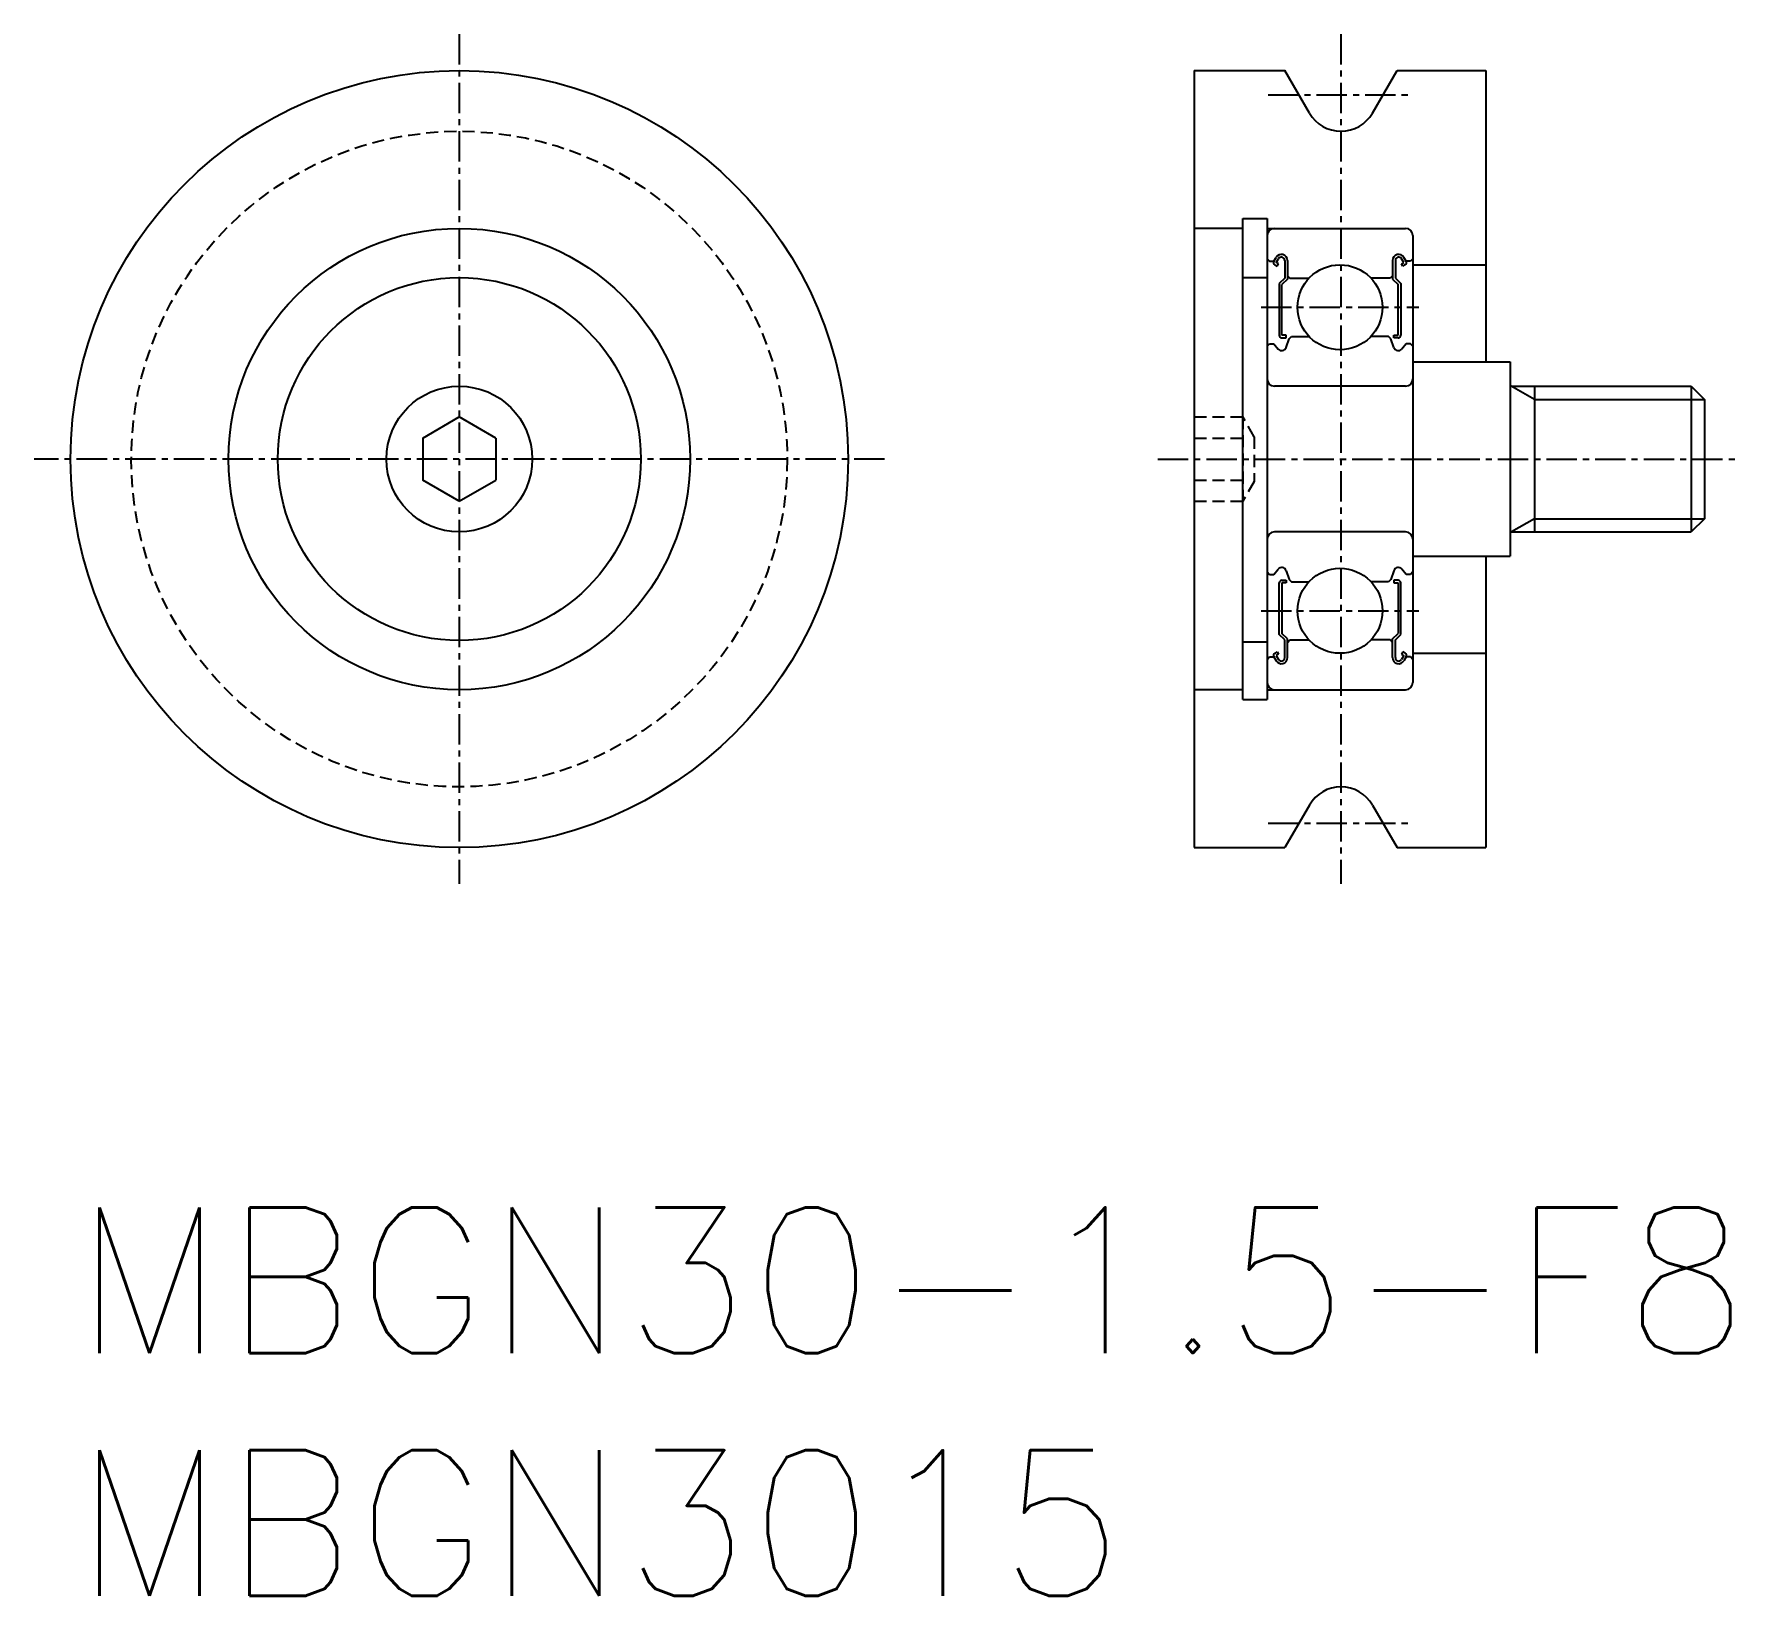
# Model space of a CAD drawing. Extents: x 0.8 to 71.1, y -3.8 to 60.6.
import ezdxf

# ---------------------------------------------------------------- set-up
doc = ezdxf.new("R2010")
doc.units = 0
doc.linetypes.add('CENTER', pattern=[2, 1.25, -0.25, 0.25, -0.25])
doc.linetypes.add('DASHED', pattern=[0.75, 0.5, -0.25])
doc.layers.get('0').update_dxf_attribs({"linetype": 'CONTINUOUS'})
doc.layers.add('CENTER', color=1, linetype='CENTER')
doc.styles.get("Standard").update_dxf_attribs({"font": 'txt.shx', "bigfont": 'bigfont.shx'})

msp = doc.modelspace()

# ---------------------------------------------------------------- linework, layer by layer
at = {"color": 7, "linetype": 'CONTINUOUS'}
for p, q in [((48.589, 59.067), (48.589, 27.067)), ((48.589, 59.067), (52.318, 59.067)), ((53.328, 57.317), (52.318, 59.067)), ((55.926, 57.317), (56.937, 59.067)), ((56.937, 59.067), (60.589, 59.067)), ((60.589, 59.067), (60.589, 47.067)), ((50.589, 52.967), (51.589, 52.967)), ((50.589, 33.167), (50.589, 52.967)), ((51.589, 52.967), (51.589, 33.167)), ((50.589, 52.567), (48.589, 52.567)), ((51.589, 52.567), (57.289, 52.567)), ((57.589, 52.267), (57.589, 33.867)), ((51.589, 51.317), (51.689, 51.217)), ((51.867, 51.217), (51.958, 51.37)), ((51.963, 51.162), (52.054, 51.315)), ((57.215, 51.162), (57.125, 51.315)), ((57.312, 51.217), (57.221, 51.37)), ((57.589, 51.317), (57.489, 51.217)), ((51.689, 51.217), (51.867, 51.217)), ((51.908, 51.065), (52.004, 51.01)), ((52.06, 51.106), (51.963, 51.162)), ((52.004, 51.01), (52.06, 51.106)), ((52.312, 51.246), (52.312, 50.517)), ((52.423, 51.246), (52.423, 50.471)), ((52.423, 50.617), (52.523, 50.517)), ((56.756, 50.617), (56.656, 50.517)), ((56.756, 51.246), (56.756, 50.471)), ((56.867, 51.246), (56.867, 50.517)), ((57.119, 51.106), (57.215, 51.162)), ((57.175, 51.01), (57.119, 51.106)), ((57.271, 51.065), (57.175, 51.01)), ((57.489, 51.217), (57.312, 51.217)), ((57.589, 51.067), (60.589, 51.067)), ((50.589, 50.538), (51.589, 50.538)), ((52.312, 50.517), (52.089, 50.295)), ((52.089, 50.295), (52.089, 48.168)), ((52.423, 50.471), (52.201, 50.249)), ((52.201, 48.168), (52.201, 50.249)), ((52.523, 50.517), (53.316, 50.517)), ((56.656, 50.517), (55.863, 50.517)), ((56.756, 50.471), (56.978, 50.249)), ((56.867, 50.517), (57.089, 50.295)), ((56.978, 48.168), (56.978, 50.249)), ((57.089, 50.295), (57.089, 48.168)), ((57.589, 49.967), (57.589, 49.967)), ((51.589, 47.717), (51.689, 47.817)), ((51.689, 47.817), (51.867, 47.817)), ((51.867, 47.817), (52.046, 47.598)), ((52.367, 48.168), (52.201, 48.168)), ((52.201, 48.057), (52.367, 48.057)), ((52.367, 48.057), (52.367, 48.168)), ((52.367, 47.664), (52.498, 48.023)), ((52.498, 48.023), (52.598, 48.117)), ((52.598, 48.117), (53.316, 48.117)), ((56.581, 48.117), (55.863, 48.117)), ((56.681, 48.023), (56.581, 48.117)), ((56.812, 47.664), (56.681, 48.023)), ((56.812, 48.057), (56.812, 48.168)), ((56.812, 48.168), (56.978, 48.168)), ((56.978, 48.057), (56.812, 48.057)), ((57.312, 47.817), (57.133, 47.598)), ((57.489, 47.817), (57.312, 47.817)), ((57.589, 47.717), (57.489, 47.817)), ((57.589, 47.667), (57.589, 47.667)), ((57.589, 47.067), (61.589, 47.067)), ((61.589, 47.067), (61.589, 39.067)), ((57.289, 46.067), (51.889, 46.067)), ((61.589, 46.067), (69.04, 46.067)), ((62.589, 46.067), (62.589, 40.067)), ((69.04, 46.067), (69.04, 40.067)), ((69.04, 46.067), (69.589, 45.518)), ((69.589, 45.526), (69.589, 40.609)), ((16.839, 43.934), (18.339, 44.8)), ((19.839, 43.934), (18.339, 44.8)), ((16.839, 43.934), (16.839, 42.201)), ((19.839, 43.934), (19.839, 42.201)), ((18.339, 41.335), (16.839, 42.201)), ((18.339, 41.335), (19.839, 42.201)), ((57.289, 40.067), (51.889, 40.067)), ((61.589, 40.067), (69.048, 40.067)), ((69.589, 40.609), (69.048, 40.067)), ((57.589, 39.067), (61.589, 39.067)), ((60.589, 39.067), (60.589, 27.067)), ((51.589, 38.417), (51.689, 38.317)), ((51.689, 38.317), (51.867, 38.317)), ((51.867, 38.317), (52.046, 38.536)), ((52.089, 35.839), (52.089, 37.966)), ((52.201, 38.077), (52.367, 38.077)), ((52.367, 37.966), (52.201, 37.966)), ((52.201, 37.966), (52.201, 35.885)), ((52.367, 38.47), (52.498, 38.111)), ((52.367, 38.077), (52.367, 37.966)), ((52.498, 38.111), (52.598, 38.017)), ((52.598, 38.017), (53.316, 38.017)), ((56.581, 38.017), (55.863, 38.017)), ((56.681, 38.111), (56.581, 38.017)), ((56.812, 38.47), (56.681, 38.111)), ((56.812, 38.077), (56.812, 37.966)), ((56.978, 38.077), (56.812, 38.077)), ((56.812, 37.966), (56.978, 37.966)), ((56.978, 37.966), (56.978, 35.885)), ((57.089, 35.839), (57.089, 37.966)), ((57.312, 38.317), (57.133, 38.536)), ((57.489, 38.317), (57.312, 38.317)), ((57.589, 38.417), (57.489, 38.317)), ((52.312, 35.617), (52.089, 35.839)), ((52.423, 35.663), (52.201, 35.885)), ((56.756, 35.663), (56.978, 35.885)), ((56.867, 35.617), (57.089, 35.839)), ((50.589, 35.545), (51.589, 35.545)), ((52.312, 34.888), (52.312, 35.617)), ((52.423, 34.888), (52.423, 35.663)), ((52.423, 35.517), (52.523, 35.617)), ((52.523, 35.617), (53.316, 35.617)), ((56.656, 35.617), (55.863, 35.617)), ((56.756, 35.517), (56.656, 35.617)), ((56.756, 34.888), (56.756, 35.663)), ((56.867, 34.888), (56.867, 35.617)), ((51.589, 34.817), (51.689, 34.917)), ((51.689, 34.917), (51.867, 34.917)), ((51.867, 34.917), (51.958, 34.764)), ((51.908, 35.069), (52.004, 35.124)), ((52.06, 35.028), (51.963, 34.973)), ((51.963, 34.973), (52.054, 34.819)), ((52.004, 35.124), (52.06, 35.028)), ((57.175, 35.124), (57.119, 35.028)), ((57.119, 35.028), (57.215, 34.973)), ((57.215, 34.973), (57.125, 34.819)), ((57.271, 35.069), (57.175, 35.124)), ((57.312, 34.917), (57.221, 34.764)), ((57.489, 34.917), (57.312, 34.917)), ((57.589, 34.817), (57.489, 34.917)), ((57.589, 35.067), (60.589, 35.067)), ((50.589, 33.567), (48.589, 33.567)), ((50.589, 33.167), (51.589, 33.167)), ((51.589, 33.567), (57.289, 33.567)), ((53.328, 28.817), (52.318, 27.067)), ((55.926, 28.817), (56.937, 27.067)), ((48.589, 27.067), (52.318, 27.067)), ((56.937, 27.067), (60.589, 27.067))]:
    msp.add_line(p, q, dxfattribs=at)
at = {"color": 3, "linetype": 'CONTINUOUS'}
for p, q in [((62.589, 45.518), (61.638, 46.067)), ((62.589, 45.518), (69.589, 45.518)), ((62.589, 40.609), (61.651, 40.067)), ((62.589, 40.609), (69.589, 40.609))]:
    msp.add_line(p, q, dxfattribs=at)
at = {"color": 3, "linetype": 'DASHED'}
for p, q in [((48.589, 44.8), (50.589, 44.8)), ((51.059, 43.987), (50.589, 44.8)), ((50.589, 44.8), (50.589, 41.335)), ((48.589, 43.934), (50.589, 43.934)), ((51.059, 43.987), (51.059, 42.148)), ((48.589, 42.201), (50.589, 42.201)), ((51.059, 42.148), (50.589, 41.335)), ((48.589, 41.335), (50.589, 41.335))]:
    msp.add_line(p, q, dxfattribs=at)
at = {"color": 7, "linetype": 'CONTINUOUS'}
for centre, radius in [((18.339, 43.067), 16), ((18.339, 43.067), 9.5), ((54.589, 49.317), 1.75), ((18.339, 43.067), 7.471), ((18.339, 43.067), 3), ((54.589, 36.817), 1.75)]:
    msp.add_circle(centre, radius, dxfattribs=at)
at = {"color": 3, "linetype": 'DASHED'}
msp.add_circle((18.339, 43.067), 13.5, dxfattribs=at)
at = {"color": 7, "linetype": 'CONTINUOUS'}
for centre, radius, start, end in [((54.627, 58.067), 1.5, 210, 330), ((51.889, 52.267), 0.3, 90, 180), ((57.289, 52.267), 0.3, 0, 90), ((52.174, 51.246), 0.249, 0, 150.00121), ((52.174, 51.246), 0.138, 0, 150.00256), ((57.005, 51.246), 0.249, 29.99879, 180), ((57.005, 51.246), 0.138, 29.99744, 180), ((51.963, 51.162), 0.111, 149.98707, 240.00905), ((57.215, 51.162), 0.111, 299.99095, 30.01293), ((52.201, 48.168), 0.111, 180.00005, 270.00003), ((56.978, 48.168), 0.111, 269.99997, 359.99995), ((52.189, 47.718), 0.186, 220.0002, 343.15268), ((56.99, 47.718), 0.186, 196.84732, 319.9998), ((51.889, 46.367), 0.3, 180, 270), ((57.289, 46.367), 0.3, 270, 0), ((51.889, 39.767), 0.3, 90, 180), ((57.289, 39.767), 0.3, 0, 90), ((52.189, 38.416), 0.186, 16.84732, 139.9998), ((52.201, 37.966), 0.111, 89.99997, 179.99995), ((56.99, 38.416), 0.186, 40.0002, 163.15268), ((56.978, 37.966), 0.111, 0.00005, 90.00003), ((51.963, 34.973), 0.111, 119.99095, 210.01293), ((52.174, 34.888), 0.249, 209.99879, 0), ((52.174, 34.888), 0.138, 209.99744, 0), ((57.005, 34.888), 0.249, 180, 330.00121), ((57.005, 34.888), 0.138, 180, 330.00256), ((57.215, 34.973), 0.111, 329.98707, 60.00905), ((51.889, 33.867), 0.3, 180, 270), ((57.289, 33.867), 0.3, 270, 0), ((54.627, 28.067), 1.5, 30, 150)]:
    msp.add_arc(centre, radius, start, end, dxfattribs=at)
at = {"layer": 'CENTER', "color": 1, "linetype": 'CENTER'}
for p, q in [((18.339, 60.567), (18.339, 25.567)), ((54.627, 60.567), (54.627, 25.567)), ((51.627, 58.067), (57.627, 58.067)), ((51.339, 49.317), (57.839, 49.317)), ((35.839, 43.067), (0.839, 43.067)), ((47.089, 43.067), (71.089, 43.067)), ((51.339, 36.817), (57.839, 36.817)), ((51.627, 28.067), (57.627, 28.067))]:
    msp.add_line(p, q, dxfattribs=at)

# ---------------------------------------------------------------- texts
at = {"color": 7, "linetype": 'CONTINUOUS'}
for s, p in [('MBGN30-1.5-F8', (2.5, 6.25)), ('MBGN3015', (2.5, -3.75))]:
    msp.add_text(s, height=6, dxfattribs=at).set_placement(p)

doc.saveas('drawing.dxf')
